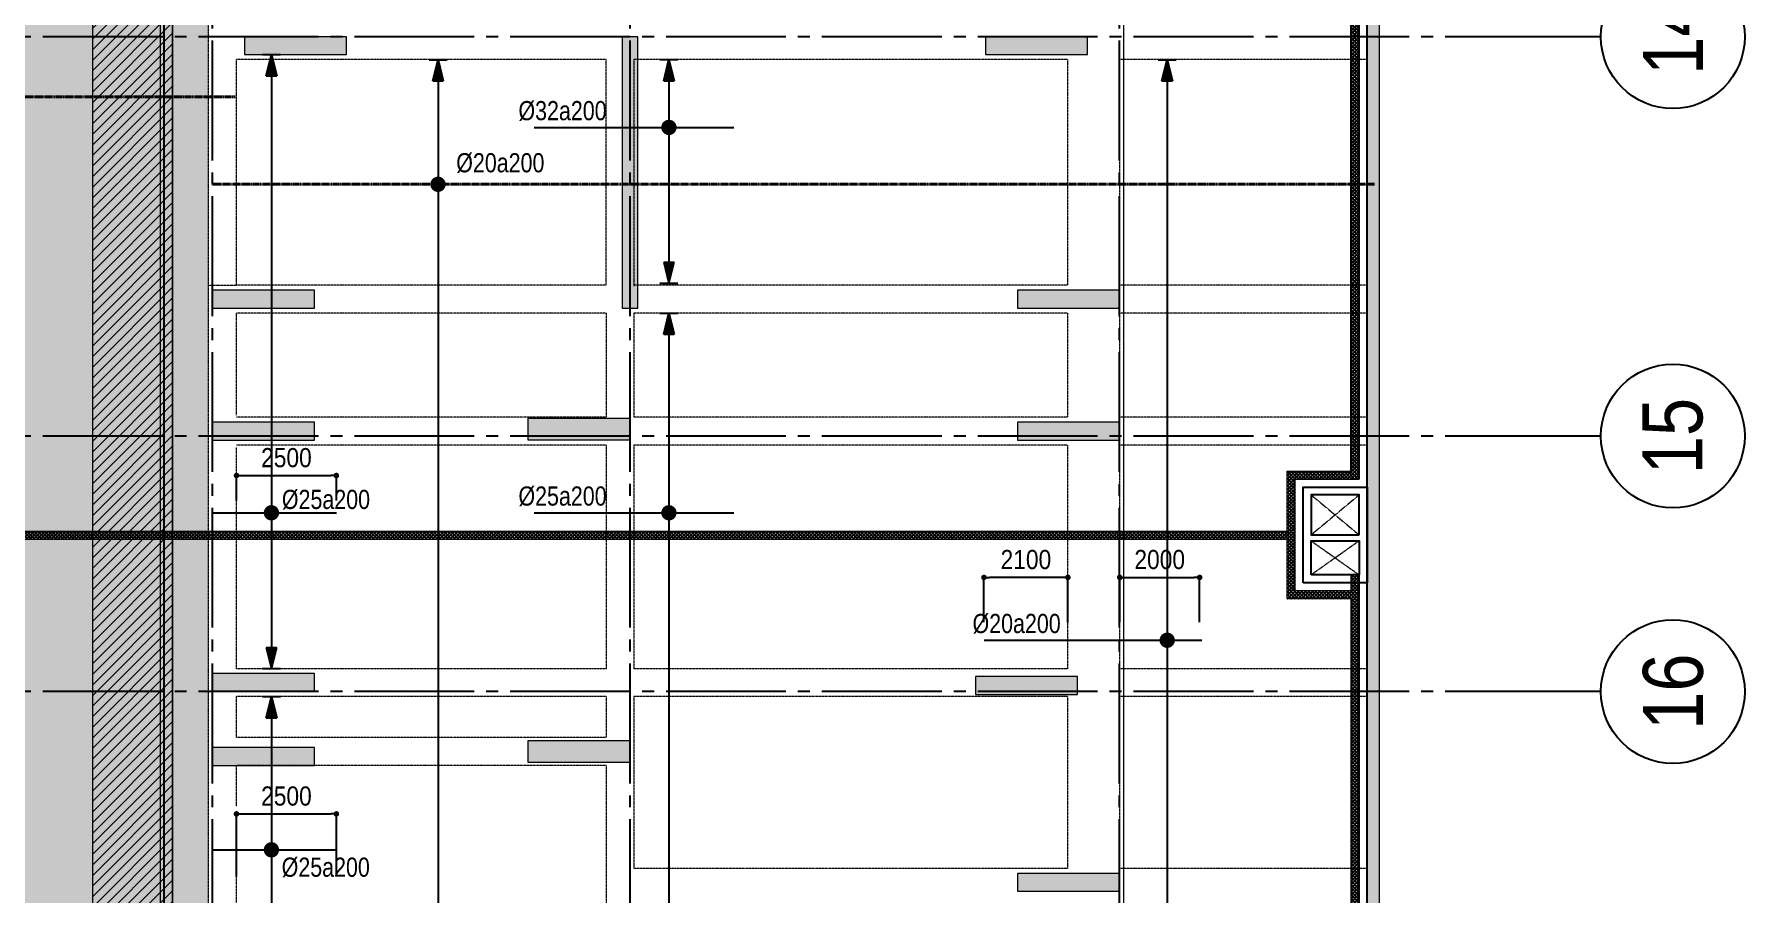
# Model space of a CAD drawing. Header units: millimetres. Extents: x -3819597 to -2591384, y 582389 to 820195.
# Drawn here: x -3676108 to -3633292, y 637369 to 658894 of the extents above; entities that cross this region are included whole.
import ezdxf
from ezdxf.enums import TextEntityAlignment as Align

# ---------------------------------------------------------------- set-up
doc = ezdxf.new("R2010")
doc.units = ezdxf.units.MM
doc.header["$MEASUREMENT"] = 0
for name, pattern in [('CENTER', [2, 1.25, -0.25, 0.25, -0.25]), ('CHG_XX_Cot_Ham 2$0$MB_Luoi truc$0$HTT Hidden 21', [3, 2, -1]), ('CHG_XX_Damsan_Ham 2$0$CHG_XX_Damsan_Ham 2$0$HIDDEN', [0.375, 0.25, -0.125]), ('CHG_XX_Luoi truc$0$MB_Luoi truc$0$Center101', [13, 10, -1, 1, -1]), ('HIDDEN', [0.375, 0.25, -0.125])]:
    doc.linetypes.add(name, pattern=pattern)
doc.layers.get('0').update_dxf_attribs({"lineweight": 9})
doc.layers.get('Defpoints').update_dxf_attribs({"color": 10, "lineweight": 0})
for name, color, linetype in [('02HN. TEXT B', 1, 'Continuous'), ('08HN. SSS X', 6, 'Continuous'), ('12HN. GRID', 1, 'CENTER'), ('CHG_XX_Cot_Ham 2$0$mb_cot tang 1-3$0$Concrete Line', 6, 'Continuous'), ("CHG_XX_Damsan_Ham 2$0$CHG_XX_Damsan_Ham 2$0$'S_General_Hatch_8", 8, 'Continuous'), ('CHG_XX_Damsan_Ham 2$0$CHG_XX_Damsan_Ham 2$0$MEP-00-GENERAL-35', 2, 'Continuous'), ('CHG_XX_Damsan_Ham 2$0$MEP-00-GENERAL-35', 2, 'Continuous'), ('CHG_XX_Luoi truc$0$Grid', 34, 'Continuous'), ('CHG_XX_Luoi truc$0$Grid Line', 8, 'CHG_XX_Luoi truc$0$MB_Luoi truc$0$Center101'), ('dim', 51, 'Continuous')]:
    doc.layers.add(name, color=color, linetype=linetype)
for name, color, linetype, lineweight in [('CHG_XX_Cot_Ham 2$0$NS-Pier-H2', 150, 'Continuous', 13), ('CHG_XX_Cot_Ham 2$0$NS-Pier-H2 @ 1', 150, 'Continuous', 13), ('CHG_XX_Cot_Ham 2$0$NS-Pier-H2 @ 150', 150, 'Continuous', 13), ("CHG_XX_Damsan_Ham 2$0$CHG_XX_Damsan_Ham 2$0$'S_General_Hidden_1 Thin", 1, 'CHG_XX_Damsan_Ham 2$0$CHG_XX_Damsan_Ham 2$0$HIDDEN', 18), ('CHG_XX_Damsan_Ham 2$0$CHG_XX_Damsan_Ham 2$0$CHG_XX_Damsan_Ham 2$0$Start net bao', 3, 'Continuous', 18), ('CHG_XX_Damsan_Ham 2$0$CHG_XX_Damsan_Ham 2$0$DBAO', 3, 'Continuous', 13), ('CHG_XX_Damsan_Ham 2$0$CHG_XX_Damsan_Ham 2$0$DMo', 9, 'CHG_XX_Damsan_Ham 2$0$CHG_XX_Damsan_Ham 2$0$HIDDEN', 9), ('CHG_XX_Damsan_Ham 2$0$CHG_XX_Damsan_Ham 2$0$DTE-MEP-H-SLAB TEXT', 3, 'Continuous', 0), ('CHG_XX_Damsan_Ham 2$0$CHG_XX_Damsan_Ham 2$0$HATCH', 154, 'Continuous', 9), ('CHG_XX_Damsan_Ham 2$0$CHG_XX_Damsan_Ham 2$0$mach ngung thi cong', 6, 'Continuous', 13), ('CHG_XX_Damsan_Ham 2$0$CHG_XX_Damsan_Ham 2$0$Start hatch', 8, 'Continuous', 25), ('CHG_XX_Damsan_Ham 2$0$CHG_XX_Damsan_Ham 2$0$Start net bao', 3, 'Continuous', 18), ('CHG_XX_Damsan_Ham 2$0$CHG_XX_Damsan_Ham 2$0$Start vach', 6, 'Continuous', 25), ('CHG_XX_Damsan_Ham 2$0$HATCH', 57, 'Continuous', 9), ('CHG_XX_Damsan_Ham 2$0$mach ngung thi cong', 6, 'Continuous', 13), ('CHG_XX_Damsan_Ham 2$0$Start vach', 6, 'Continuous', 25), ('thep chay suot', 5, 'HIDDEN', 40)]:
    doc.layers.add(name, color=color, linetype=linetype, lineweight=lineweight)
doc.styles.add('[HN042014]STYLE', font='arial.ttf', dxfattribs={"width": 0.8})
doc.styles.add('CHG_XX_Luoi truc$0$MB_Luoi truc$0$Grid A-F$0$VNI-HelveCB', font='VHELVCB_0.TTF')
doc.styles.add('MB_Luoi truc$0$Arial_C', font='arial.ttf', dxfattribs={"width": 0.85})
doc.dimstyles.new('200', dxfattribs={"dimscale": 200, "dimtxt": 2.4, "dimasz": 0.7, "dimexe": 0.0003, "dimexo": 0, "dimgap": 1, "dimtad": 1, "dimdec": 0, "dimzin": 12, "dimdsep": 46, "dimtxsty": 'MB_Luoi truc$0$Arial_C', "dimblk": 'MB_Luoi truc$0$_Dot', "dimcen": 0.5, "dimclrd": 256, "dimclre": 8, "dimclrt": 1, "dimadec": 0, "dimazin": 0, "dimtfac": 1, "dimtdec": 0, "dimtix": 1, "dimtmove": 2, "dimatfit": 3, "dimldrblk": 'MB_Luoi truc$0$HTT Arrow 30', "dimfxl": 1, "dimtolj": 1, "dimtzin": 0, "dimlwe": -1, "dimarcsym": 0})

# ---------------------------------------------------------------- blocks, each defined once
blk = doc.blocks.new('*U709')
at = {"layer": '12HN. GRID', "linetype": 'Continuous'}
h = blk.add_hatch(color=256, dxfattribs=at)
h.dxf.hatch_style = 1
h.paths.add_polyline_path([(-44, 864), (44, 864), (0, 1040)])
h = blk.add_hatch(color=256, dxfattribs=at)
h.dxf.hatch_style = 1
h.paths.add_polyline_path([(0, -8168), (44, -7992), (-44, -7992)])
for p, q in [((-75, 1040), (75, 1040)), ((-44, 864), (0, 1040)), ((0, 1040), (0, -8168)), ((0, 1040), (44, 864)), ((-44, 864), (44, 864)), ((-44, -7992), (44, -7992)), ((-44, -7992), (0, -8168)), ((0, -8168), (44, -7992)), ((-75, -8168), (75, -8168))]:
    blk.add_line(p, q, dxfattribs=at)
at = {"layer": '12HN. GRID', "linetype": 'Continuous', "const_width": 64, "flags": 128}
blk.add_lwpolyline([(-32, 0, 1), (32, 0, 1)], format="xyb", close=True, dxfattribs=at)
at = {"layer": 'thep chay suot', "linetype": 'HIDDEN', "ltscale": 10}
blk.add_line((-1882, 0), (7813, 0), dxfattribs=at)
at = {"layer": 'thep chay suot', "linetype": 'ByBlock', "ltscale": 0.001}
for p, q in [((-1882, 0), (-1882, 0)), ((7813, 0), (7813, 0))]:
    blk.add_line(p, q, dxfattribs=at)
at = {"layer": '02HN. TEXT B', "linetype": 'ByBlock', "style": '[HN042014]STYLE', "width": 0.8, "flags": 8}
blk.add_attdef('0', text='', height=160, dxfattribs=at).set_placement((-351, 260), align=Align.MIDDLE_CENTER)
blk.add_attdef('1', text='', height=160, dxfattribs=at).set_placement((152, 180), align=Align.MIDDLE_LEFT)
at = {"layer": 'Defpoints', "color": 9, "linetype": 'ByBlock', "style": '[HN042014]STYLE', "width": 0.8, "flags": 9}
for tag, p in [('2', (-15734, -1000)), ('3', (-15734, -1405)), ('4', (-15734, -1810)), ('5', (-15734, -2200))]:
    blk.add_attdef(tag, text='', height=250, dxfattribs=at).set_placement(p, align=Align.MIDDLE_CENTER)
blk = doc.blocks.new('*U635')
at = {"layer": '12HN. GRID', "linetype": 'Continuous'}
h = blk.add_hatch(color=256, dxfattribs=at)
h.dxf.hatch_style = 1
h.paths.add_polyline_path([(-44, 1103), (44, 1103), (0, 1279)])
h = blk.add_hatch(color=256, dxfattribs=at)
h.dxf.hatch_style = 1
h.paths.add_polyline_path([(0, -1657), (44, -1481), (-44, -1481)])
at = {"layer": '08HN. SSS X', "linetype": 'ByBlock', "ltscale": 10}
for p, q in [((-492, 0), (542, 0)), ((-492, 0), (-492, 0)), ((542, 0), (542, 0))]:
    blk.add_line(p, q, dxfattribs=at)
at = {"layer": '12HN. GRID', "linetype": 'Continuous'}
for p, q in [((-75, 1279), (75, 1279)), ((-44, 1103), (0, 1279)), ((0, 1279), (0, -1657)), ((0, 1279), (44, 1103)), ((-44, 1103), (44, 1103)), ((-44, -1481), (44, -1481)), ((-44, -1481), (0, -1657)), ((0, -1657), (44, -1481)), ((-75, -1657), (75, -1657))]:
    blk.add_line(p, q, dxfattribs=at)
at = {"layer": '12HN. GRID', "linetype": 'Continuous', "const_width": 64, "flags": 128}
blk.add_lwpolyline([(-32, 0, 1), (32, 0, 1)], format="xyb", close=True, dxfattribs=at)
at = {"layer": '02HN. TEXT B', "linetype": 'ByBlock', "style": '[HN042014]STYLE', "width": 0.8, "flags": 8}
blk.add_attdef('0', text='', height=160, dxfattribs=at).set_placement((1102, 160), align=Align.MIDDLE_CENTER)
blk.add_attdef('1', text='', height=160, dxfattribs=at).set_placement((85, -145), align=Align.MIDDLE_LEFT)
at = {"layer": 'Defpoints', "color": 9, "linetype": 'ByBlock', "style": '[HN042014]STYLE', "width": 0.8, "flags": 9}
for tag, p in [('2', (3369, 12888)), ('3', (3369, 12484)), ('4', (3369, 12079)), ('5', (3369, 11688))]:
    blk.add_attdef(tag, text='', height=250, dxfattribs=at).set_placement(p, align=Align.MIDDLE_CENTER)
blk = doc.blocks.new('*U636')
at = {"layer": '12HN. GRID', "linetype": 'Continuous'}
h = blk.add_hatch(color=256, dxfattribs=at)
h.dxf.hatch_style = 1
h.paths.add_polyline_path([(-44, 3648), (44, 3648), (0, 3824)])
h = blk.add_hatch(color=256, dxfattribs=at)
h.dxf.hatch_style = 1
h.paths.add_polyline_path([(0, -1301), (44, -1125), (-44, -1125)])
at = {"layer": '08HN. SSS X', "linetype": 'ByBlock', "ltscale": 10}
for p, q in [((-492, 0), (542, 0)), ((-492, 0), (-492, 0)), ((542, 0), (542, 0))]:
    blk.add_line(p, q, dxfattribs=at)
at = {"layer": '12HN. GRID', "linetype": 'Continuous'}
for p, q in [((-75, 3824), (75, 3824)), ((-44, 3648), (0, 3824)), ((0, 3824), (0, -1301)), ((0, 3824), (44, 3648)), ((-44, 3648), (44, 3648)), ((-44, -1125), (44, -1125)), ((-44, -1125), (0, -1301)), ((0, -1301), (44, -1125)), ((-75, -1301), (75, -1301))]:
    blk.add_line(p, q, dxfattribs=at)
at = {"layer": '12HN. GRID', "linetype": 'Continuous', "const_width": 64, "flags": 128}
blk.add_lwpolyline([(-32, 0, -1), (32, 0, -1)], format="xyb", close=True, dxfattribs=at)
at = {"layer": '02HN. TEXT B', "linetype": 'ByBlock', "style": '[HN042014]STYLE', "width": 0.8, "flags": 8}
blk.add_attdef('1', text='', height=160, dxfattribs=at).set_placement((87, 112), align=Align.MIDDLE_LEFT)
blk.add_attdef('0', text='', height=160, dxfattribs=at).set_placement((1102, 160), align=Align.MIDDLE_CENTER)
at = {"layer": 'Defpoints', "color": 9, "linetype": 'ByBlock', "style": '[HN042014]STYLE', "width": 0.8, "flags": 9}
for tag, p in [('2', (3369, 13244)), ('3', (3369, 12839)), ('4', (3369, 12435)), ('5', (3369, 12044))]:
    blk.add_attdef(tag, text='', height=250, dxfattribs=at).set_placement(p, align=Align.MIDDLE_CENTER)
blk = doc.blocks.new('MB_Luoi truc$0$_Dot')
at = {"color": 0, "linetype": 'ByBlock', "lineweight": -2}
blk.add_line((-0.5, 0), (-1, 0), dxfattribs=at)
at = {"color": 0, "linetype": 'ByBlock', "const_width": 0.5}
blk.add_lwpolyline([(-0.25, 0, 1), (0.25, 0, 1)], format="xyb", close=True, dxfattribs=at)
blk = doc.blocks.new('*D637')
at = {"layer": 'Defpoints', "color": 0, "ltscale": 1500, "transparency": 16777216}
for p in [(-3668545, 639369), (-3671045, 637798), (-3668545, 637798)]:
    blk.add_point(p, dxfattribs=at)
at = {"layer": 'dim', "color": 8, "ltscale": 1500, "transparency": 16777216}
for p, q in [((-3671045, 637798), (-3671045, 639369)), ((-3668545, 637798), (-3668545, 639369))]:
    blk.add_line(p, q, dxfattribs=at)
at = {"layer": 'dim', "lineweight": -2, "ltscale": 1500, "transparency": 16777216}
blk.add_line((-3670905, 639369), (-3668685, 639369), dxfattribs=at)
at = {"layer": 'dim', "lineweight": -2, "ltscale": 1500, "transparency": 16777216, "xscale": 140, "yscale": 140, "zscale": 140, "rotation": 180}
blk.add_blockref('MB_Luoi truc$0$_Dot', (-3671045, 639369), dxfattribs=at)
at = {"layer": 'dim', "lineweight": -2, "ltscale": 1500, "transparency": 16777216, "xscale": 140, "yscale": 140, "zscale": 140}
blk.add_blockref('MB_Luoi truc$0$_Dot', (-3668545, 639369), dxfattribs=at)
at = {"layer": 'dim', "color": 1, "ltscale": 1500, "transparency": 16777216, "insert": (-3669795, 639814), "char_height": 480, "attachment_point": 5, "style": 'MB_Luoi truc$0$Arial_C'}
blk.add_mtext('\\A1;2500', dxfattribs=at)
blk = doc.blocks.new('MB_Luoi truc$0$HTT Arrow 30')
blk.add_hatch(color=256).paths.add_polyline_path([(-2.5, 0.375), (-2.5, -0.375), (0, 0)])
at = {"color": 0, "linetype": 'ByBlock', "lineweight": -2}
for p, q in [((0, 0), (-2.5, 0.375)), ((-2.5, -0.375), (-2.5, 0.375)), ((0, 0), (-2.5, -0.375))]:
    blk.add_line(p, q, dxfattribs=at)
blk = doc.blocks.new('*D638')
at = {"layer": 'Defpoints', "color": 0, "ltscale": 1500, "transparency": 16777216}
for p in [(-3668545, 647842), (-3671045, 647213), (-3668545, 647213)]:
    blk.add_point(p, dxfattribs=at)
at = {"layer": 'dim', "color": 8, "ltscale": 1500, "transparency": 16777216}
for p, q in [((-3671045, 647213), (-3671045, 647842)), ((-3668545, 647213), (-3668545, 647842))]:
    blk.add_line(p, q, dxfattribs=at)
at = {"layer": 'dim', "lineweight": -2, "ltscale": 1500, "transparency": 16777216}
blk.add_line((-3670905, 647842), (-3668685, 647842), dxfattribs=at)
at = {"layer": 'dim', "lineweight": -2, "ltscale": 1500, "transparency": 16777216, "xscale": 140, "yscale": 140, "zscale": 140, "rotation": 180}
blk.add_blockref('MB_Luoi truc$0$_Dot', (-3671045, 647842), dxfattribs=at)
at = {"layer": 'dim', "lineweight": -2, "ltscale": 1500, "transparency": 16777216, "xscale": 140, "yscale": 140, "zscale": 140}
blk.add_blockref('MB_Luoi truc$0$_Dot', (-3668545, 647842), dxfattribs=at)
at = {"layer": 'dim', "color": 1, "ltscale": 1500, "transparency": 16777216, "insert": (-3669795, 648287), "char_height": 480, "attachment_point": 5, "style": 'MB_Luoi truc$0$Arial_C'}
blk.add_mtext('\\A1;2500', dxfattribs=at)
blk = doc.blocks.new('*U640')
at = {"layer": '12HN. GRID', "linetype": 'Continuous'}
h = blk.add_hatch(color=256, dxfattribs=at)
h.dxf.hatch_style = 1
h.paths.add_polyline_path([(-44, 1490), (44, 1490), (0, 1666)])
h = blk.add_hatch(color=256, dxfattribs=at)
h.dxf.hatch_style = 1
h.paths.add_polyline_path([(0, -4985), (44, -4809), (-44, -4809)])
at = {"layer": '08HN. SSS X', "linetype": 'ByBlock', "ltscale": 10}
for p, q in [((-1125, 0), (542, 0)), ((-1125, 0), (-1125, 0)), ((542, 0), (542, 0))]:
    blk.add_line(p, q, dxfattribs=at)
at = {"layer": '12HN. GRID', "linetype": 'Continuous'}
for p, q in [((-75, 1666), (75, 1666)), ((-44, 1490), (0, 1666)), ((0, 1666), (0, -4985)), ((0, 1666), (44, 1490)), ((-44, 1490), (44, 1490)), ((-44, -4809), (44, -4809)), ((-44, -4809), (0, -4985)), ((0, -4985), (44, -4809)), ((-75, -4985), (75, -4985))]:
    blk.add_line(p, q, dxfattribs=at)
at = {"layer": '12HN. GRID', "linetype": 'Continuous', "const_width": 64, "flags": 128}
blk.add_lwpolyline([(-32, 0, -1), (32, 0, -1)], format="xyb", close=True, dxfattribs=at)
at = {"layer": '02HN. TEXT B', "linetype": 'ByBlock', "style": '[HN042014]STYLE', "width": 0.8, "flags": 8}
blk.add_attdef('1', text='', height=160, dxfattribs=at).set_placement((-1256, 140), align=Align.MIDDLE_LEFT)
blk.add_attdef('0', text='', height=160, dxfattribs=at).set_placement((1102, 160), align=Align.MIDDLE_CENTER)
at = {"layer": 'Defpoints', "color": 9, "linetype": 'ByBlock', "style": '[HN042014]STYLE', "width": 0.8, "flags": 9}
for tag, p in [('2', (3369, 13244)), ('3', (3369, 12839)), ('4', (3369, 12435)), ('5', (3369, 12044))]:
    blk.add_attdef(tag, text='', height=250, dxfattribs=at).set_placement(p, align=Align.MIDDLE_CENTER)
blk = doc.blocks.new('*U639')
at = {"layer": '12HN. GRID', "linetype": 'Continuous'}
h = blk.add_hatch(color=256, dxfattribs=at)
h.dxf.hatch_style = 1
h.paths.add_polyline_path([(-44, 390), (44, 390), (0, 566)])
h = blk.add_hatch(color=256, dxfattribs=at)
h.dxf.hatch_style = 1
h.paths.add_polyline_path([(0, -1301), (44, -1125), (-44, -1125)])
at = {"layer": '08HN. SSS X', "linetype": 'ByBlock', "ltscale": 10}
for p, q in [((-1125, 0), (542, 0)), ((-1125, 0), (-1125, 0)), ((542, 0), (542, 0))]:
    blk.add_line(p, q, dxfattribs=at)
at = {"layer": '12HN. GRID', "linetype": 'Continuous'}
for p, q in [((-75, 566), (75, 566)), ((-44, 390), (0, 566)), ((0, 566), (0, -1301)), ((0, 566), (44, 390)), ((-44, 390), (44, 390)), ((-44, -1125), (44, -1125)), ((-44, -1125), (0, -1301)), ((0, -1301), (44, -1125)), ((-75, -1301), (75, -1301))]:
    blk.add_line(p, q, dxfattribs=at)
at = {"layer": '12HN. GRID', "linetype": 'Continuous', "const_width": 64, "flags": 128}
blk.add_lwpolyline([(-32, 0, -1), (32, 0, -1)], format="xyb", close=True, dxfattribs=at)
at = {"layer": '02HN. TEXT B', "linetype": 'ByBlock', "style": '[HN042014]STYLE', "width": 0.8, "flags": 8}
blk.add_attdef('1', text='', height=160, dxfattribs=at).set_placement((-1256, 140), align=Align.MIDDLE_LEFT)
blk.add_attdef('0', text='', height=160, dxfattribs=at).set_placement((1102, 160), align=Align.MIDDLE_CENTER)
at = {"layer": 'Defpoints', "color": 9, "linetype": 'ByBlock', "style": '[HN042014]STYLE', "width": 0.8, "flags": 9}
for tag, p in [('2', (3369, 13244)), ('3', (3369, 12839)), ('4', (3369, 12435)), ('5', (3369, 12044))]:
    blk.add_attdef(tag, text='', height=250, dxfattribs=at).set_placement(p, align=Align.MIDDLE_CENTER)
blk = doc.blocks.new('*U717')
at = {"layer": 'thep chay suot', "linetype": 'HIDDEN', "ltscale": 10}
blk.add_line((-5665, 0), (9320, 0), dxfattribs=at)
at = {"layer": 'thep chay suot', "linetype": 'ByBlock', "ltscale": 0.001}
blk.add_line((9320, 0), (9320, 0), dxfattribs=at)
at = {"layer": '02HN. TEXT B', "linetype": 'ByBlock', "style": '[HN042014]STYLE', "width": 0.8, "flags": 8}
blk.add_attdef('0', text='', height=160, dxfattribs=at).set_placement((-351, 260), align=Align.MIDDLE_CENTER)
blk.add_attdef('1', text='', height=160, dxfattribs=at).set_placement((152, 180), align=Align.MIDDLE_LEFT)
at = {"layer": 'Defpoints', "color": 9, "linetype": 'ByBlock', "style": '[HN042014]STYLE', "width": 0.8, "flags": 9}
for tag, p in [('2', (-12351, -1512)), ('3', (-12351, -1917)), ('4', (-12351, -2322)), ('5', (-12351, -2712))]:
    blk.add_attdef(tag, text='', height=250, dxfattribs=at).set_placement(p, align=Align.MIDDLE_CENTER)
blk = doc.blocks.new('*U732')
at = {"layer": '12HN. GRID', "linetype": 'Continuous'}
blk.add_line((0, 17135), (0, -10881), dxfattribs=at)
at = {"layer": '02HN. TEXT B', "linetype": 'ByBlock', "style": '[HN042014]STYLE', "width": 0.8, "flags": 8}
blk.add_attdef('1', text='', height=160, dxfattribs=at).set_placement((-808, 135), align=Align.MIDDLE_LEFT)
blk.add_attdef('0', text='', height=160, dxfattribs=at).set_placement((1102, 160), align=Align.MIDDLE_CENTER)
at = {"layer": 'Defpoints', "color": 9, "linetype": 'ByBlock', "style": '[HN042014]STYLE', "width": 0.8, "flags": 9}
for tag, p in [('2', (3369, 12888)), ('3', (3369, 12484)), ('4', (3369, 12079)), ('5', (3369, 11688))]:
    blk.add_attdef(tag, text='', height=250, dxfattribs=at).set_placement(p, align=Align.MIDDLE_CENTER)
blk = doc.blocks.new('*U1035')
at = {"layer": 'CHG_XX_Cot_Ham 2$0$NS-Pier-H2 @ 1'}
h = blk.add_hatch(color=256, dxfattribs=at)
h.dxf.hatch_style = 1
h.paths.add_polyline_path([(450, 0), (0, 0), (0, -2550), (450, -2550)])
at = {"layer": 'CHG_XX_Cot_Ham 2$0$NS-Pier-H2 @ 150'}
h = blk.add_hatch(color=256, dxfattribs=at)
h.dxf.hatch_style = 1
h.paths.add_polyline_path([(450, 0), (0, 0), (0, -2550), (450, -2550)])
blk = doc.blocks.new('CHG_XX_Cot_Ham 2$0$Block A_C450x2250')
at = {"layer": 'CHG_XX_Cot_Ham 2$0$NS-Pier-H2'}
blk.add_lwpolyline([(450, -2550), (0, -2550), (0, 0), (450, 0)], close=True, dxfattribs=at)
blk.add_blockref('*U1035', (0, 0), dxfattribs=at)
blk = doc.blocks.new('CHG_XX_Cot_Ham 2$0$300x6800')
at = {"layer": 'CHG_XX_Cot_Ham 2$0$NS-Pier-H2'}
h = blk.add_hatch(color=256, dxfattribs=at)
h.dxf.hatch_style = 1
h.paths.add_polyline_path([(300, 0), (-100, 0), (-100, -6800), (300, -6800)])
blk.add_lwpolyline([(300, 0), (-100, 0), (-100, -6800), (300, -6800)], close=True, dxfattribs=at)
blk = doc.blocks.new('*U1038')
at = {"layer": 'CHG_XX_Cot_Ham 2$0$NS-Pier-H2 @ 1'}
h = blk.add_hatch(color=256, dxfattribs=at)
h.dxf.hatch_style = 1
h.paths.add_polyline_path([(550, 0), (0, 0), (0, -2550), (550, -2550)])
at = {"layer": 'CHG_XX_Cot_Ham 2$0$NS-Pier-H2 @ 150'}
h = blk.add_hatch(color=256, dxfattribs=at)
h.dxf.hatch_style = 1
h.paths.add_polyline_path([(550, 0), (0, 0), (0, -2550), (550, -2550)])
blk = doc.blocks.new('CHG_XX_Cot_Ham 2$0$550x2550')
at = {"layer": 'CHG_XX_Cot_Ham 2$0$NS-Pier-H2'}
blk.add_lwpolyline([(550, -2550), (0, -2550), (0, 0), (550, 0)], close=True, dxfattribs=at)
blk.add_blockref('*U1038', (0, 0), dxfattribs=at)
blk = doc.blocks.new('*U1029')
at = {"layer": 'CHG_XX_Luoi truc$0$Grid Line'}
blk.add_line((0, 0), (0, 608), dxfattribs=at)
at = {"layer": 'CHG_XX_Luoi truc$0$Grid', "lineweight": -2, "style": 'CHG_XX_Luoi truc$0$MB_Luoi truc$0$Grid A-F$0$VNI-HelveCB'}
for tag, p in [('GRIDSUB', (0, 617)), ('GRID', (0, -9))]:
    blk.add_attdef(tag, text='', height=5, dxfattribs=at).set_placement(p, align=Align.MIDDLE)
blk = doc.blocks.new('*U1031')
at = {"layer": 'CHG_XX_Luoi truc$0$Grid', "lineweight": -2}
blk.add_line((0, -3), (0, 0), dxfattribs=at)
blk.add_circle((0, -9), 6, dxfattribs=at)
at = {"layer": 'CHG_XX_Luoi truc$0$Grid Line'}
blk.add_line((0, 0), (0, 438), dxfattribs=at)
at = {"layer": 'CHG_XX_Luoi truc$0$Grid', "lineweight": -2, "style": 'CHG_XX_Luoi truc$0$MB_Luoi truc$0$Grid A-F$0$VNI-HelveCB'}
for tag, p in [('GRIDSUB', (0, 447)), ('GRID', (0, -9))]:
    blk.add_attdef(tag, text='', height=5, dxfattribs=at).set_placement(p, align=Align.MIDDLE)
blk = doc.blocks.new('CHG_XX_Luoi truc')
at = {"layer": 'CHG_XX_Luoi truc$0$Grid', "xscale": 300, "yscale": 300, "zscale": 300}
for p in [(76850, -12747), (87300, -12747), (99550, -12747)]:
    blk.add_blockref('*U1029', p, dxfattribs=at)
at = {"layer": 'CHG_XX_Luoi truc$0$Grid'}
ref = blk.add_blockref('*U1031', (110703, 48850), dxfattribs=dict(at, xscale=300.0000000000013, yscale=300.0000000000013, zscale=300.0000000000013, rotation=90))
ref.add_attrib('GRID', '14', dxfattribs={"lineweight": -2, "height": 1500, "rotation": 90, "style": 'CHG_XX_Luoi truc$0$MB_Luoi truc$0$Grid A-F$0$VNI-HelveCB'}).set_placement((113403, 48850), align=Align.MIDDLE)
ref = blk.add_blockref('*U1031', (110703, 38850), dxfattribs=dict(at, xscale=300.0000000000013, yscale=300.0000000000013, zscale=300.0000000000013, rotation=90))
ref.add_attrib('GRID', '15', dxfattribs={"lineweight": -2, "height": 1500, "rotation": 90, "style": 'CHG_XX_Luoi truc$0$MB_Luoi truc$0$Grid A-F$0$VNI-HelveCB'}).set_placement((113403, 38850), align=Align.MIDDLE)
ref = blk.add_blockref('*U1031', (110703, 32450), dxfattribs=dict(at, xscale=300.0000000000013, yscale=300.0000000000013, zscale=300.0000000000013, rotation=90))
ref.add_attrib('GRID', '16', dxfattribs={"lineweight": -2, "height": 1500, "rotation": 90, "style": 'CHG_XX_Luoi truc$0$MB_Luoi truc$0$Grid A-F$0$VNI-HelveCB'}).set_placement((113403, 32450), align=Align.MIDDLE)
blk = doc.blocks.new('CHG_XX_Cot_Ham 2')
at = {"layer": 'CHG_XX_Cot_Ham 2$0$NS-Pier-H2'}
h = blk.add_hatch(color=256, dxfattribs=at)
h.dxf.hatch_style = 1
h.paths.add_polyline_path([(99639.2, 163400), (-10900, 163400), (-10900, 85450), (-300, 85450), (-300, 84050), (32350, 84050), (32350, -9000), (103575.5, -9000), (106050, -6022), (106050, 158254.3)])
h.paths.add_polyline_path([(99533.7, 163100), (105750, 158110.4), (105750, 90450), (105650, 90450), (105750, 90450), (105750, 13850), (105750, 13722.3), (105750, -5913.6), (103434.7, -8700), (93599.8, -8700), (93299.8, -8700), (32650, -8700), (32650, 84350), (0, 84350), (0, 85750), (-10600, 85750), (-10600, 163100), (93600, 163100)], flags=16)
for p, q in [((106050, 158254.3), (106050, -6022)), ((105750, 90450), (105750, 13850))]:
    blk.add_line(p, q, dxfattribs=at)
at = {"layer": 'CHG_XX_Cot_Ham 2$0$NS-Pier-H2', "linetype": 'CHG_XX_Cot_Ham 2$0$MB_Luoi truc$0$HTT Hidden 21'}
blk.add_lwpolyline([(99639.2, 163400), (106050, 158254.3), (106050, -6022), (103575.5, -9000), (32350, -9000), (32350, 84050), (-300, 84050), (-300, 85450), (-10900, 85450), (-10900, 163400)], close=True, dxfattribs=at)
at = {"layer": 'CHG_XX_Cot_Ham 2$0$mb_cot tang 1-3$0$Concrete Line'}
blk.add_blockref('CHG_XX_Cot_Ham 2$0$300x6800', (87200, 48850), dxfattribs=at)
at = {"layer": 'CHG_XX_Cot_Ham 2$0$NS-Pier-H2'}
blk.add_blockref('CHG_XX_Luoi truc', (0, 0), dxfattribs=at)
at = {"layer": 'CHG_XX_Cot_Ham 2$0$NS-Pier-H2', "xscale": -1, "rotation": 90}
for p in [(77650, 48850), (96200, 48850), (76850, 42500), (97000, 42500), (76850, 39200), (97000, 39200), (76850, 32900), (95950, 32825), (76850, 31050), (97000, 27900)]:
    blk.add_blockref('CHG_XX_Cot_Ham 2$0$Block A_C450x2250', p, dxfattribs=at)
at = {"layer": 'Defpoints', "rotation": 90}
for p in [(84750, 38750), (84750, 30675)]:
    blk.add_blockref('CHG_XX_Cot_Ham 2$0$550x2550', p, dxfattribs=at)
blk = doc.blocks.new('CHG_XX_Damsan_Ham 2$0$CHG_XX_Damsan_Ham 2$0$sdfsgdh')
at = {"layer": 'CHG_XX_Damsan_Ham 2$0$CHG_XX_Damsan_Ham 2$0$Start hatch', "ltscale": 0.5}
h = blk.add_hatch(dxfattribs=at)
h.set_pattern_fill('ANSI37', color=256, scale=500)
h.paths.add_polyline_path([(116250, -84800), (116050, -84800), (116050, -123126), (116250, -123126)])
h = blk.add_hatch(dxfattribs=at)
h.set_pattern_fill('ANSI37', color=256, scale=500)
h.set_pattern_definition([(45, (10700.06, -8650), (-44.194174, 44.194174), []), (135, (10700.06, -8650), (-44.194174, -44.194174), [])])
h.paths.add_polyline_path([(116050, -122926), (114450, -122926), (114450, -126126), (116050, -126126), (116050, -146650), (103400, -146650), (103400, -146850), (116250, -146850), (116250, -125526), (116050, -125526), (116050, -125926), (114650, -125926), (114650, -123126), (116050, -123126)])
h = blk.add_hatch(dxfattribs=at)
h.set_pattern_fill('ANSI37', color=256, scale=500)
h.set_pattern_definition([(45, (-79807.79, -8650), (-44.194174, 44.194174), []), (135, (-79807.79, -8650), (-44.194174, -44.194174), [])])
h.paths.add_polyline_path([(45350, -124435), (45350, -124635), (114450, -124635), (114450, -124435)])
at = {"layer": 'CHG_XX_Damsan_Ham 2$0$CHG_XX_Damsan_Ham 2$0$DTE-MEP-H-SLAB TEXT', "color": 2, "ltscale": 0.5}
for p, q in [((45350, -124435), (114450, -124435)), ((114450, -124635), (114450, -124435)), ((45350, -124635), (114450, -124635)), ((116250, -125526), (116050, -125526))]:
    blk.add_line(p, q, dxfattribs=at)
at = {"layer": 'CHG_XX_Damsan_Ham 2$0$CHG_XX_Damsan_Ham 2$0$DTE-MEP-H-SLAB TEXT', "color": 2, "ltscale": 0.5, "flags": 128}
for points in [[(116050, -126126), (114450, -126126), (114450, -122926)], [(114450, -122926), (116050, -122926)], [(116050, -125926), (114650, -125926), (114650, -123126)], [(114650, -123126), (116250, -123126)], [(116050, -125926), (116050, -125526)], [(102488, -169200), (103400, -169200), (103400, -146650), (116050, -146650), (116050, -126126)]]:
    blk.add_lwpolyline(points, dxfattribs=at)
at = {"layer": 'CHG_XX_Damsan_Ham 2$0$CHG_XX_Damsan_Ham 2$0$MEP-00-GENERAL-35'}
for points in [[(116050, -122926), (116050, -85000)], [(116250, -123126), (116250, -84800)], [(99488, -169200), (99488, -167800), (102288, -167800), (102288, -169400), (103600, -169400), (103600, -146850), (116250, -146850), (116250, -125526)]]:
    blk.add_lwpolyline(points, dxfattribs=at)
for points in [[(114850, -125726), (114850, -123326), (116450, -123326), (116450, -125726)], [(116250, -124526), (116250, -123526), (115050, -123526), (115050, -124526)], [(115050, -125526), (115050, -124676), (116250, -124676), (116250, -125526)]]:
    blk.add_lwpolyline(points, close=True, dxfattribs=at)
at = {"layer": 'CHG_XX_Damsan_Ham 2$0$MEP-00-GENERAL-35'}
for points in [[(116250, -123126), (116250, -84800), (103800, -84800)], [(116050, -122926), (116050, -84800)]]:
    blk.add_lwpolyline(points, dxfattribs=at)
blk = doc.blocks.new('CHG_XX_Damsan_Ham 2', base_point=(3089256, -609981))
at = {"layer": "CHG_XX_Damsan_Ham 2$0$CHG_XX_Damsan_Ham 2$0$'S_General_Hatch_8"}
h = blk.add_hatch(dxfattribs=at)
h.set_pattern_fill('CROSS', color=256, scale=2000)
edge = h.paths.add_edge_path()
edge.add_line((76750, 42625), (76750, 65250))
edge.add_line((76750, 65250), (76750, 65850))
edge.add_line((76750, 65850), (77900, 65850))
edge.add_line((77900, 65850), (77900, 89350))
edge.add_line((77900, 89350), (76850, 89350))
edge.add_line((76850, 89350), (76850, 90650))
edge.add_line((76850, 90650), (76852, 131950))
edge.add_line((76852, 131950), (51950, 131950))
edge.add_line((51950, 131950), (51950, 130600))
edge.add_line((51950, 130600), (22700, 130600))
edge.add_line((22700, 130600), (22700, 84050))
edge.add_line((22700, 84050), (32350, 84050))
edge.add_line((32350, 84050), (32350, 22700))
edge.add_line((32350, 22700), (76500, 22700))
edge.add_line((76500, 22700), (76500, 23518))
edge.add_line((76500, 23518), (76750, 23518))
edge.add_line((76750, 23518), (76750, 42625))
edge.add_line((76750, 42625), (76750, 43198))
at = {"layer": 'CHG_XX_Damsan_Ham 2$0$CHG_XX_Damsan_Ham 2$0$HATCH'}
h = blk.add_hatch(dxfattribs=at)
h.set_pattern_fill('ANSI31', color=256, scale=1500)
h.set_pattern_definition([(45, (-2702289.21, 609981.01), (-132.582521, 132.582521), [])])
h.paths.add_polyline_path([(32350, 25700), (73852, 25700), (73852, 127600), (25700, 127600), (25700, 84350), (23700, 84350), (23700, 129600), (75851, 129600), (75851, 23700), (32350, 23700)])
at = {"layer": "CHG_XX_Damsan_Ham 2$0$CHG_XX_Damsan_Ham 2$0$'S_General_Hidden_1 Thin", "ltscale": 10}
for p, q in [((86700, 48275), (77450, 48275)), ((77450, 42625), (77450, 48275)), ((86700, 42625), (86700, 48275)), ((98250, 48275), (87400, 48275)), ((87400, 48275), (87400, 42606)), ((98250, 48275), (98250, 42625)), ((105750, 48275), (99550, 48275)), ((99550, 48275), (99550, 42625)), ((76750, 42625), (77450, 42625)), ((86700, 42625), (77450, 42625)), ((98250, 42625), (87400, 42625)), ((105750, 42625), (99550, 42625)), ((86700, 41925), (77450, 41925)), ((77450, 41875), (77450, 41925)), ((77450, 39375), (77450, 41875)), ((86700, 41925), (86700, 39325)), ((98250, 41925), (87400, 41925)), ((87400, 41925), (87400, 39325)), ((98250, 41925), (98250, 39325)), ((105750, 41925), (99550, 41925)), ((99550, 41925), (99550, 39325)), ((86700, 39325), (77450, 39325)), ((98250, 39325), (87400, 39325)), ((105750, 39325), (99550, 39325)), ((86700, 38625), (77450, 38625)), ((77450, 33025), (77450, 38575)), ((86700, 38625), (86700, 33025)), ((98250, 38625), (87400, 38625)), ((87400, 38625), (87400, 33025)), ((98250, 38625), (98250, 33025)), ((99550, 38625), (99550, 33025)), ((105750, 38625), (99550, 38625)), ((86700, 33025), (77450, 33025)), ((98250, 33025), (87400, 33025)), ((105750, 33025), (99550, 33025)), ((77450, 31300), (77450, 32325)), ((86700, 32325), (77450, 32325)), ((86700, 32325), (86700, 31300)), ((98250, 32325), (87400, 32325)), ((87400, 32325), (87400, 30600)), ((98250, 32325), (98250, 28025)), ((99550, 32325), (99550, 28075)), ((105750, 32325), (99550, 32325)), ((86700, 31300), (77450, 31300)), ((86700, 30600), (77450, 30600)), ((77450, 29575), (77450, 30600)), ((86700, 30600), (86700, 24934)), ((87400, 30600), (87400, 28025)), ((77450, 24925), (77450, 28875)), ((98250, 28025), (87400, 28025)), ((105750, 28025), (99550, 28025))]:
    blk.add_line(p, q, dxfattribs=at)
blk.add_lwpolyline([(32350, 22700), (76597, 22700), (76750, 24350), (76750, 32950), (76750, 40700), (76750, 65850), (77900, 65850)], dxfattribs=at)
at = {"layer": 'CHG_XX_Damsan_Ham 2$0$CHG_XX_Damsan_Ham 2$0$CHG_XX_Damsan_Ham 2$0$Start net bao'}
for points in [[(-10900, 163400), (99639, 163400), (106050, 158250), (106050, -6022), (103576, -9000), (32350, -9000), (32350, 84050), (-300, 84050)], [(105750, 90450), (105750, 48850)], [(105750, 48850), (105750, 48850), (105750, 27450), (105750, 27450)], [(105750, 27450), (105750, 13850)]]:
    blk.add_lwpolyline(points, dxfattribs=at)
at = {"layer": 'CHG_XX_Damsan_Ham 2$0$CHG_XX_Damsan_Ham 2$0$CHG_XX_Damsan_Ham 2$0$Start net bao', "color": 1}
blk.add_lwpolyline([(99550, 27450), (99550, 27900), (97000, 27900), (97000, 27450)], dxfattribs=at)
at = {"layer": 'CHG_XX_Damsan_Ham 2$0$CHG_XX_Damsan_Ham 2$0$DMo'}
for p, q in [((104350, 37374), (105550, 36374)), ((105550, 37374), (104350, 36374)), ((104350, 36224), (105550, 35374)), ((105550, 36224), (104350, 35374))]:
    blk.add_line(p, q, dxfattribs=at)
at = {"layer": 'CHG_XX_Damsan_Ham 2$0$CHG_XX_Damsan_Ham 2$0$HATCH'}
blk.add_lwpolyline([(32350, 25700), (73852, 25700), (73852, 127600), (25700, 127600), (25700, 84350), (23700, 84350), (23700, 129600), (75851, 129600), (75851, 23700), (32350, 23700), (32350, 25700)], dxfattribs=at)
at = {"layer": 'CHG_XX_Damsan_Ham 2$0$CHG_XX_Damsan_Ham 2$0$mach ngung thi cong'}
blk.add_lwpolyline([(38000, 23700), (75851, 23700), (75851, 50950), (99650, 50950), (99650, -100), (38000, -100)], close=True, dxfattribs=at)
at = {"layer": 'CHG_XX_Damsan_Ham 2$0$CHG_XX_Damsan_Ham 2$0$Start net bao'}
for points in [[(-10900, 163400), (99639, 163400), (106050, 158250), (106050, -6022), (103576, -9000), (32350, -9000), (32350, 84050), (-300, 84050)], [(105750, 90450), (105750, 48850)], [(105750, 48850), (105750, 48850), (105750, 27450), (105750, 27450)], [(105750, 27450), (105750, 13850)]]:
    blk.add_lwpolyline(points, dxfattribs=at)
at = {"layer": 'CHG_XX_Damsan_Ham 2$0$CHG_XX_Damsan_Ham 2$0$Start net bao', "color": 1}
blk.add_lwpolyline([(99550, 27450), (99550, 27900), (97000, 27900), (97000, 27450)], dxfattribs=at)
at = {"layer": 'CHG_XX_Damsan_Ham 2$0$CHG_XX_Damsan_Ham 2$0$Start vach'}
blk.add_lwpolyline([(105750, 12350), (105750, 156610)], dxfattribs=at)
at = {"layer": 'CHG_XX_Damsan_Ham 2$0$mach ngung thi cong'}
blk.add_lwpolyline([(38000, 23900), (75549, 23900), (75549, 50950), (99650, 50950), (99650, -100), (38000, -100)], close=True, dxfattribs=at)
at = {"layer": 'CHG_XX_Damsan_Ham 2$0$Start vach'}
blk.add_lwpolyline([(105750, 12350), (105750, 156610)], dxfattribs=at)
at = {"layer": 'CHG_XX_Damsan_Ham 2$0$CHG_XX_Damsan_Ham 2$0$DBAO'}
blk.add_blockref('CHG_XX_Cot_Ham 2', (0, 0), dxfattribs=at)
at = {"layer": 'CHG_XX_Damsan_Ham 2$0$CHG_XX_Damsan_Ham 2$0$DTE-MEP-H-SLAB TEXT'}
blk.add_blockref('CHG_XX_Damsan_Ham 2$0$CHG_XX_Damsan_Ham 2$0$sdfsgdh', (-10700, 160900), dxfattribs=at)
at = {"layer": 'CHG_XX_Damsan_Ham 2$0$HATCH'}
blk.add_blockref('CHG_XX_Cot_Ham 2', (0, 0), dxfattribs=at)
blk = doc.blocks.new('*U814')
at = {"layer": '12HN. GRID', "linetype": 'Continuous'}
h = blk.add_hatch(color=256, dxfattribs=at)
h.dxf.hatch_style = 1
h.paths.add_polyline_path([(-44, 4670), (44, 4670), (0, 4846)])
h = blk.add_hatch(color=256, dxfattribs=at)
h.dxf.hatch_style = 1
h.paths.add_polyline_path([(0, -3921), (44, -3745), (-44, -3745)])
at = {"layer": '08HN. SSS X', "linetype": 'ByBlock', "ltscale": 10}
for p, q in [((-1527, 0), (289, 0)), ((-1527, 0), (-1527, 0)), ((289, 0), (289, 0))]:
    blk.add_line(p, q, dxfattribs=at)
at = {"layer": '12HN. GRID', "linetype": 'Continuous'}
for p, q in [((-75, 4846), (75, 4846)), ((-44, 4670), (0, 4846)), ((0, 4846), (0, -3921)), ((0, 4846), (44, 4670)), ((-44, 4670), (44, 4670)), ((-44, -3745), (44, -3745)), ((-44, -3745), (0, -3921)), ((0, -3921), (44, -3745)), ((-75, -3921), (75, -3921))]:
    blk.add_line(p, q, dxfattribs=at)
at = {"layer": '12HN. GRID', "linetype": 'Continuous', "const_width": 64, "flags": 128}
blk.add_lwpolyline([(-32, 0, 1), (32, 0, 1)], format="xyb", close=True, dxfattribs=at)
at = {"layer": '02HN. TEXT B', "linetype": 'ByBlock', "style": '[HN042014]STYLE', "width": 0.8, "flags": 8}
blk.add_attdef('1', text='', height=160, dxfattribs=at).set_placement((-1624, 140), align=Align.MIDDLE_LEFT)
blk.add_attdef('0', text='', height=160, dxfattribs=at).set_placement((1102, 160), align=Align.MIDDLE_CENTER)
at = {"layer": 'Defpoints', "color": 9, "linetype": 'ByBlock', "style": '[HN042014]STYLE', "width": 0.8, "flags": 9}
for tag, p in [('2', (3037, 13308)), ('3', (3037, 12904)), ('4', (3037, 12499)), ('5', (3037, 12108))]:
    blk.add_attdef(tag, text='', height=250, dxfattribs=at).set_placement(p, align=Align.MIDDLE_CENTER)
blk = doc.blocks.new('*D812')
at = {"layer": 'Defpoints', "color": 0, "ltscale": 1500, "transparency": 16777216}
for p in [(-3652336, 645291), (-3652336, 644173), (-3650236, 644173)]:
    blk.add_point(p, dxfattribs=at)
at = {"layer": 'dim', "color": 8, "ltscale": 1500, "transparency": 16777216}
for p, q in [((-3652336, 644173), (-3652336, 645291)), ((-3650236, 644173), (-3650236, 645291))]:
    blk.add_line(p, q, dxfattribs=at)
at = {"layer": 'dim', "lineweight": -2, "ltscale": 1500, "transparency": 16777216}
blk.add_line((-3650376, 645291), (-3652196, 645291), dxfattribs=at)
at = {"layer": 'dim', "lineweight": -2, "ltscale": 1500, "transparency": 16777216, "xscale": 140, "yscale": 140, "zscale": 140, "rotation": 180}
blk.add_blockref('MB_Luoi truc$0$_Dot', (-3652336, 645291), dxfattribs=at)
at = {"layer": 'dim', "lineweight": -2, "ltscale": 1500, "transparency": 16777216, "xscale": 140, "yscale": 140, "zscale": 140}
blk.add_blockref('MB_Luoi truc$0$_Dot', (-3650236, 645291), dxfattribs=at)
at = {"layer": 'dim', "color": 1, "ltscale": 1500, "transparency": 16777216, "insert": (-3651286, 645736), "char_height": 480, "attachment_point": 5, "style": 'MB_Luoi truc$0$Arial_C'}
blk.add_mtext('\\A1;2100', dxfattribs=at)
blk = doc.blocks.new('*D813')
at = {"layer": 'Defpoints', "color": 0, "ltscale": 1500, "transparency": 16777216}
for p in [(-3646937, 645291), (-3648936, 644173), (-3646937, 644173)]:
    blk.add_point(p, dxfattribs=at)
at = {"layer": 'dim', "color": 8, "ltscale": 1500, "transparency": 16777216}
for p, q in [((-3648936, 644173), (-3648936, 645291)), ((-3646937, 644173), (-3646937, 645291))]:
    blk.add_line(p, q, dxfattribs=at)
at = {"layer": 'dim', "lineweight": -2, "ltscale": 1500, "transparency": 16777216}
blk.add_line((-3648796, 645291), (-3647077, 645291), dxfattribs=at)
at = {"layer": 'dim', "lineweight": -2, "ltscale": 1500, "transparency": 16777216, "xscale": 140, "yscale": 140, "zscale": 140, "rotation": 180}
blk.add_blockref('MB_Luoi truc$0$_Dot', (-3648936, 645291), dxfattribs=at)
at = {"layer": 'dim', "lineweight": -2, "ltscale": 1500, "transparency": 16777216, "xscale": 140, "yscale": 140, "zscale": 140}
blk.add_blockref('MB_Luoi truc$0$_Dot', (-3646937, 645291), dxfattribs=at)
at = {"layer": 'dim', "color": 1, "ltscale": 1500, "transparency": 16777216, "insert": (-3647937, 645736), "char_height": 480, "attachment_point": 5, "style": 'MB_Luoi truc$0$Arial_C'}
blk.add_mtext('\\A1;2000', dxfattribs=at)

msp = doc.modelspace()

# ---------------------------------------------------------------- block references
at = {"layer": '08HN. SSS X', "linetype": 'Continuous', "xscale": 3, "yscale": 3, "zscale": 3}
msp.add_blockref('*U732', (-3672865.2, 665324.6), dxfattribs=at)
at = {"layer": '08HN. SSS X', "linetype": 'Continuous'}
ref = msp.add_blockref('*U636', (-3670170.6, 646909.3), dxfattribs=dict(at, xscale=3, yscale=3, zscale=3))
ref.add_attrib('1', '%%c25a200', dxfattribs={"layer": '02HN. TEXT B', "linetype": 'ByBlock', "height": 480, "style": '[HN042014]STYLE', "width": 0.8}).set_placement((-3669908.8, 647244.5), align=Align.MIDDLE_LEFT)
ref = msp.add_blockref('*U639', (-3660220.6, 656559.3), dxfattribs=dict(at, xscale=3, yscale=3, zscale=3))
ref.add_attrib('1', '%%c32a200', dxfattribs={"layer": '02HN. TEXT B', "linetype": 'ByBlock', "height": 480, "style": '[HN042014]STYLE', "width": 0.8}).set_placement((-3663987.9, 656979.3), align=Align.MIDDLE_LEFT)
ref = msp.add_blockref('*U814', (-3647748.8, 643717.6), dxfattribs=dict(at, xscale=3, yscale=3, zscale=3))
ref.add_attrib('1', '%%c20a200', dxfattribs={"layer": '02HN. TEXT B', "linetype": 'ByBlock', "height": 480, "style": '[HN042014]STYLE', "width": 0.8}).set_placement((-3652622, 644137.6), align=Align.MIDDLE_LEFT)
ref = msp.add_blockref('*U640', (-3660220.6, 646909.3), dxfattribs=dict(at, xscale=3, yscale=3, zscale=3))
ref.add_attrib('1', '%%c25a200', dxfattribs={"layer": '02HN. TEXT B', "linetype": 'ByBlock', "height": 480, "style": '[HN042014]STYLE', "width": 0.8}).set_placement((-3663987.9, 647329.3), align=Align.MIDDLE_LEFT)
ref = msp.add_blockref('*U635', (-3670170.6, 638469.9), dxfattribs=dict(at, xscale=3, yscale=3, zscale=3))
ref.add_attrib('1', '%%c25a200', dxfattribs={"layer": '02HN. TEXT B', "linetype": 'ByBlock', "height": 480, "style": '[HN042014]STYLE', "width": 0.8}).set_placement((-3669914.4, 638035.7), align=Align.MIDDLE_LEFT)
at = {"layer": 'dim', "ltscale": 1500}
msp.add_blockref('CHG_XX_Damsan_Ham 2', (-659239.3, 0), dxfattribs=at)
at = {"layer": 'thep chay suot', "xscale": 3, "yscale": 3, "zscale": 3}
msp.add_blockref('*U717', (-3699035.6, 657327), dxfattribs=at)
at = {"layer": 'thep chay suot'}
ref = msp.add_blockref('*U709', (-3666000.1, 655134.8), dxfattribs=dict(at, xscale=3, yscale=3, zscale=3))
ref.add_attrib('1', '%%c20a200', dxfattribs={"layer": '02HN. TEXT B', "linetype": 'ByBlock', "height": 480, "style": '[HN042014]STYLE', "width": 0.8}).set_placement((-3665544.7, 655674.8), align=Align.MIDDLE_LEFT)

# ---------------------------------------------------------------- dimensions: what is measured, and where the dimension line sits
at = {"layer": 'dim', "ltscale": 1500}
for base, p1, p2, picture, middle in [((-3668545, 647841.9), (-3671045.2, 647213.4), (-3668545, 647213.4), '*D638', (-3669795.1, 648287)), ((-3646936.8, 645290.6), (-3648936.5, 644172.6), (-3646936.8, 644172.6), '*D813', (-3647936.6, 645735.7)), ((-3668545, 639369.3), (-3671045.2, 637798.3), (-3668545, 637798.3), '*D637', (-3669795.1, 639814.4))]:
    dim = msp.add_linear_dim(base=base, p1=p1, p2=p2, dimstyle='200', override={"dimfxl": 8, "dimfxlon": 1, "dimarcsym": 1}, dxfattribs=at)
    dim.commit()
    dim.dimension.update_dxf_attribs({"geometry": picture, "text_midpoint": middle})
dim = msp.add_linear_dim(base=(-3652336.1, 645290.6), p1=(-3650236.5, 644172.6), p2=(-3652336.1, 644172.6), angle=180, dimstyle='200', override={"dimfxl": 8, "dimfxlon": 1, "dimarcsym": 1}, dxfattribs=at)
dim.commit()
dim.dimension.update_dxf_attribs({"geometry": '*D812', "text_midpoint": (-3651286.3, 645735.7)})

doc.saveas('drawing.dxf')
